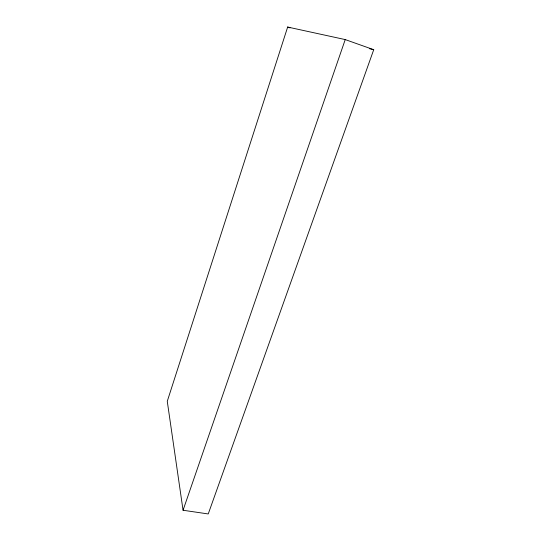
<?xml version="1.0" encoding="UTF-8"?>
<svg xmlns="http://www.w3.org/2000/svg" width="541" height="541" viewBox="0 0 541 541"><rect width="100%" height="100%" fill="white"/><g stroke="black" fill="none" stroke-linecap="round" stroke-linejoin="round"><path stroke-width="0.81" d="M287.656 27.05L167.27 401.3L183.054 510.251L208.238 513.95L373.73 49.698L345.226 39.581L287.656 27.05L290.037 27.889M183.054 510.251L345.226 39.581M369.638 48.751L373.73 49.698"/></g></svg>
